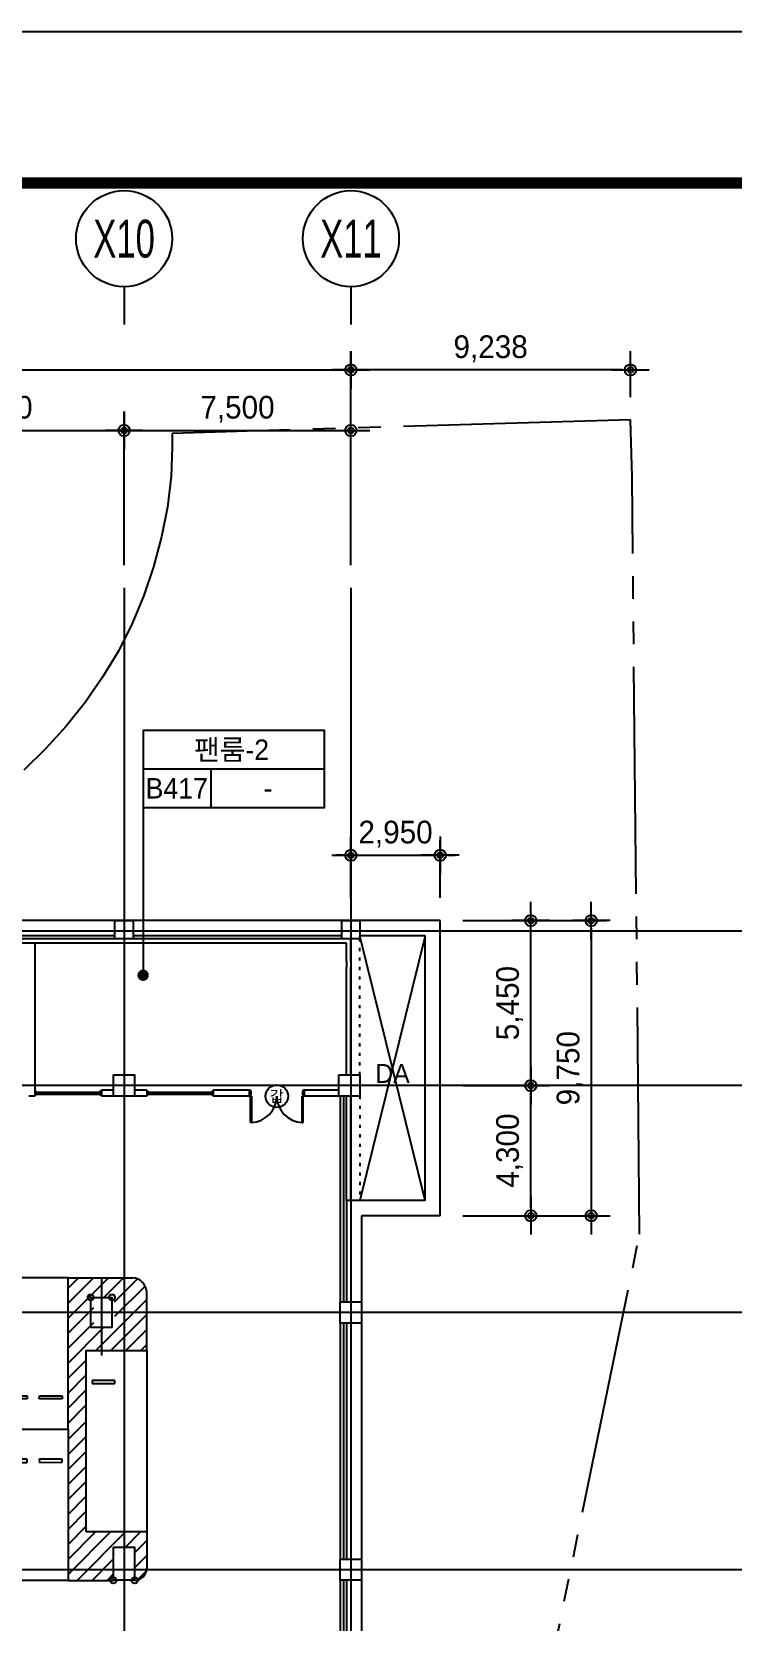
# Model space of a CAD drawing. Header units: metres. Extents: x 630750 to 860239, y 578133 to 726633.
# Drawn here: x 759954 to 783110, y 674109 to 726633 of the extents above; entities that cross this region are included whole.
import ezdxf
from ezdxf.enums import TextEntityAlignment as Align

# ---------------------------------------------------------------- set-up
doc = ezdxf.new("R2010")
doc.units = ezdxf.units.M
doc.header["$LTSCALE"] = 300
for name, pattern in [('HIDDEN-1', [1.4, 0.35, -0.7, 0.35]), ('SITE$0$ACAD$0$DASHED', [19.05, 12.7, -6.35]), ('SITE$0$PROPERTY', [37.5, 25, -2.5, 2.5, -2.5, 2.5, -2.5])]:
    doc.linetypes.add(name, pattern=pattern)
doc.layers.get('Defpoints').update_dxf_attribs({"color": 8})
for name, color, linetype in [('001dmp-FORM', 7, 'Continuous'), ('A-CEN-1', 1, 'Continuous'), ('A-CON', 2, 'Continuous'), ('A-DIM', 7, 'Continuous'), ('A-DOR', 4, 'Continuous'), ('A-GRID-DIMS', 14, 'Continuous'), ('A-HAT-1', 9, 'Continuous'), ('A-HAT-2', 8, 'Continuous'), ('A-ROM', 7, 'Continuous'), ('A-TXT-S', 3, 'Continuous'), ('A-WAL-BLK', 3, 'Continuous'), ('A-WALL-CONC', 2, 'Continuous'), ('A-WIN-GLASS', 4, 'Continuous'), ('A-코너가드', 7, 'Continuous'), ('DIM', 7, 'Continuous'), ('PAK', 8, 'Continuous'), ('PARK-SOL', 251, 'Continuous'), ('SITE$0$C-PROP', 72, 'SITE$0$ACAD$0$DASHED'), ('블럭', 7, 'Continuous')]:
    doc.layers.add(name, color=color, linetype=linetype)
doc.styles.add('TEXT', font='')
doc.styles.add('TEXT(돋음)', font='')
doc.styles.add('돋움', font='')
doc.styles.get('TEXT').set_extended_font_data('DotumChe')
doc.styles.get('TEXT(돋음)').set_extended_font_data('Dotum')
doc.styles.get('돋움').set_extended_font_data('Dotum')
doc.dimstyles.new('DIM250', dxfattribs={"dimscale": 250, "dimtxt": 3, "dimasz": 1, "dimexe": 2, "dimexo": 3, "dimgap": 1, "dimtad": 1, "dimdec": 0, "dimzin": 0, "dimdsep": 46, "dimlunit": 6, "dimtxsty": 'TEXT(돋음)', "dimblk": 'Z_DOT', "dimcen": 2.5, "dimdle": 2, "dimclrd": 256, "dimclre": 256, "dimclrt": 3, "dimadec": 0, "dimazin": 0, "dimtfac": 1, "dimtdec": 0, "dimtix": 1, "dimtmove": 2, "dimatfit": 3, "dimldrblk": 'Z_DOT', "dimfxl": 1, "dimtolj": 1, "dimtzin": 0, "dimarcsym": 0})

# ---------------------------------------------------------------- blocks, each defined once
blk = doc.blocks.new('sym-rom')
at = {"color": 0, "linetype": 'ByBlock'}
for p, q in [((0, 5.1), (24, 5.1)), ((9, 0), (9, 5.1))]:
    blk.add_line(p, q, dxfattribs=at)
blk.add_lwpolyline([(0, 0), (24, 0), (24, 10.2), (0, 10.2)], close=True, dxfattribs=at)
blk = doc.blocks.new('*U29')
blk.add_line((0, 5), (0, 0))
blk.add_circle((0, 11.35), 6.35)
at = {"color": 3, "style": '돋움'}
blk.add_attdef('NO', text='', height=5, dxfattribs=at).set_placement((0, 11.35), align=Align.MIDDLE_CENTER)
blk = doc.blocks.new('351')
at = {"ltscale": 5}
for points in [[(1383106, 4240352), (1378268, 4241613), (1378848, 4243839), (1383686, 4242578), (1383106, 4240352)], [(1379765, 4243393), (1379576, 4242667)], [(1379862, 4243368), (1379765, 4243393)], [(1379862, 4243368), (1379765, 4243393)], [(1379673, 4242642), (1379862, 4243368)], [(1379576, 4242667), (1379673, 4242642)], [(1379475, 4242280), (1379286, 4241555)], [(1379383, 4241529), (1379572, 4242255)], [(1379572, 4242255), (1379475, 4242280)], [(1379286, 4241555), (1379383, 4241529)]]:
    blk.add_lwpolyline(points, dxfattribs=at)
for points in [[(1379765, 4243393), (1379576, 4242667)], [(1379673, 4242642), (1379862, 4243368)], [(1379576, 4242667), (1379673, 4242642)], [(1379475, 4242280), (1379286, 4241555)], [(1379383, 4241529), (1379572, 4242255)], [(1379572, 4242255), (1379475, 4242280)], [(1379286, 4241555), (1379383, 4241529)]]:
    blk.add_lwpolyline(points)
blk = doc.blocks.new('PAR-3')
at = {"ltscale": 5}
for points in [[(0, 0), (0, 6000), (2000, 6000), (2000, 0), (0, 0)], [(200, 5000), (200, 4900)], [(950, 5000), (200, 5000)], [(200, 4900), (950, 4900)], [(950, 4900), (950, 5000)]]:
    blk.add_lwpolyline(points, dxfattribs=at)
for points in [[(950, 5000), (200, 5000)], [(200, 5000), (200, 4900)], [(200, 4900), (950, 4900)], [(950, 4900), (950, 5000)]]:
    blk.add_lwpolyline(points)
blk = doc.blocks.new('Z_DOT')
at = {"layer": 'DIM', "color": 7}
for p, q in [((0, -2.5), (0, 2.5)), ((-2.5, 0), (2.5, 0))]:
    blk.add_line(p, q, dxfattribs=at)
for radius in [0.75, 0.375]:
    blk.add_circle((0, 0), radius, dxfattribs=at)
blk = doc.blocks.new('*D56')
at = {"layer": 'A-DIM', "lineweight": -2, "transparency": 16777216}
for p, q in [((770504, 698010), (770504, 699919)), ((773455, 698010), (773455, 699919)), ((770254, 699419), (770004, 699419)), ((770504, 699419), (773455, 699419)), ((773705, 699419), (773955, 699419))]:
    blk.add_line(p, q, dxfattribs=at)
at = {"layer": 'Defpoints', "color": 0, "transparency": 16777216}
for p in [(773455, 699419), (770504, 697260), (773455, 697260)]:
    blk.add_point(p, dxfattribs=at)
at = {"layer": 'A-DIM', "lineweight": -2, "transparency": 16777216, "xscale": 250, "yscale": 250, "zscale": 250}
blk.add_blockref('Z_DOT', (770504, 699419), dxfattribs=at)
at = {"layer": 'A-DIM', "lineweight": -2, "transparency": 16777216, "xscale": 250, "yscale": 250, "zscale": 250, "rotation": 180}
blk.add_blockref('Z_DOT', (773455, 699419), dxfattribs=at)
at = {"layer": 'A-DIM', "color": 3, "transparency": 16777216, "insert": (771980, 700117), "char_height": 750, "attachment_point": 5, "style": 'TEXT(돋음)'}
blk.add_mtext('\\A1;2,950', dxfattribs=at)
blk = doc.blocks.new('*D57')
at = {"layer": 'A-DIM', "lineweight": -2, "transparency": 16777216}
for p, q in [((774204, 697260), (776950, 697260)), ((776450, 692060), (776450, 697010)), ((774205, 691810), (776950, 691810))]:
    blk.add_line(p, q, dxfattribs=at)
at = {"layer": 'Defpoints', "color": 0, "transparency": 16777216}
for p in [(773454, 697260), (776450, 697260), (773455, 691810)]:
    blk.add_point(p, dxfattribs=at)
at = {"layer": 'A-DIM', "lineweight": -2, "transparency": 16777216, "xscale": 250, "yscale": 250, "zscale": 250}
for p, rotation in [((776450, 697260), 90), ((776450, 691810), 270)]:
    blk.add_blockref('Z_DOT', p, dxfattribs=dict(at, rotation=rotation))
at = {"layer": 'A-DIM', "color": 3, "transparency": 16777216, "insert": (775752, 694535), "char_height": 750, "attachment_point": 5, "rotation": 90, "style": 'TEXT(돋음)'}
blk.add_mtext('\\A1;5,450', dxfattribs=at)
blk = doc.blocks.new('*D62')
at = {"layer": 'A-DIM', "lineweight": -2, "transparency": 16777216}
for p, q in [((679504, 709009), (679504, 715959)), ((770504, 709009), (770504, 715959)), ((679754, 715459), (770254, 715459))]:
    blk.add_line(p, q, dxfattribs=at)
at = {"layer": 'Defpoints', "color": 0, "transparency": 16777216}
for p in [(770504, 715459), (679504, 708259), (770504, 708259)]:
    blk.add_point(p, dxfattribs=at)
at = {"layer": 'A-DIM', "lineweight": -2, "transparency": 16777216, "xscale": 250, "yscale": 250, "zscale": 250, "rotation": 180}
blk.add_blockref('Z_DOT', (679504, 715459), dxfattribs=at)
at = {"layer": 'A-DIM', "lineweight": -2, "transparency": 16777216, "xscale": 250, "yscale": 250, "zscale": 250}
blk.add_blockref('Z_DOT', (770504, 715459), dxfattribs=at)
at = {"layer": 'A-DIM', "color": 3, "transparency": 16777216, "insert": (725004, 716157), "char_height": 750, "attachment_point": 5, "style": 'TEXT(돋음)'}
blk.add_mtext('\\A1;91,000', dxfattribs=at)
blk = doc.blocks.new('*D69')
at = {"layer": 'A-DIM', "lineweight": -2, "transparency": 16777216}
for p, q in [((754504, 709009), (754504, 713959)), ((763004, 709009), (763004, 713959)), ((754754, 713459), (762754, 713459))]:
    blk.add_line(p, q, dxfattribs=at)
at = {"layer": 'Defpoints', "color": 0, "transparency": 16777216}
for p in [(763004, 713459), (754504, 708259), (763004, 708259)]:
    blk.add_point(p, dxfattribs=at)
at = {"layer": 'A-DIM', "lineweight": -2, "transparency": 16777216, "xscale": 250, "yscale": 250, "zscale": 250, "rotation": 180}
blk.add_blockref('Z_DOT', (754504, 713459), dxfattribs=at)
at = {"layer": 'A-DIM', "lineweight": -2, "transparency": 16777216, "xscale": 250, "yscale": 250, "zscale": 250}
blk.add_blockref('Z_DOT', (763004, 713459), dxfattribs=at)
at = {"layer": 'A-DIM', "color": 3, "transparency": 16777216, "insert": (758754, 714157), "char_height": 750, "attachment_point": 5, "style": 'TEXT(돋음)'}
blk.add_mtext('\\A1;8,500', dxfattribs=at)
blk = doc.blocks.new('*D71')
at = {"layer": 'A-DIM', "lineweight": -2, "transparency": 16777216}
for p, q in [((763004, 709009), (763004, 713959)), ((770504, 709009), (770504, 713959)), ((763254, 713459), (770254, 713459))]:
    blk.add_line(p, q, dxfattribs=at)
at = {"layer": 'Defpoints', "color": 0, "transparency": 16777216}
for p in [(770504, 713459), (763004, 708259), (770504, 708259)]:
    blk.add_point(p, dxfattribs=at)
at = {"layer": 'A-DIM', "lineweight": -2, "transparency": 16777216, "xscale": 250, "yscale": 250, "zscale": 250, "rotation": 180}
blk.add_blockref('Z_DOT', (763004, 713459), dxfattribs=at)
at = {"layer": 'A-DIM', "lineweight": -2, "transparency": 16777216, "xscale": 250, "yscale": 250, "zscale": 250}
blk.add_blockref('Z_DOT', (770504, 713459), dxfattribs=at)
at = {"layer": 'A-DIM', "color": 3, "transparency": 16777216, "insert": (766754, 714157), "char_height": 750, "attachment_point": 5, "style": 'TEXT(돋음)'}
blk.add_mtext('\\A1;7,500', dxfattribs=at)
blk = doc.blocks.new('*D91')
at = {"layer": 'A-DIM', "lineweight": -2, "transparency": 16777216}
for p, q in [((770504, 709009), (770504, 715959)), ((779742, 714558), (779742, 715959)), ((779492, 715459), (770754, 715459))]:
    blk.add_line(p, q, dxfattribs=at)
at = {"layer": 'Defpoints', "color": 0, "transparency": 16777216}
for p in [(770504, 715459), (779742, 713808), (770504, 708259)]:
    blk.add_point(p, dxfattribs=at)
at = {"layer": 'A-DIM', "lineweight": -2, "transparency": 16777216, "xscale": 250, "yscale": 250, "zscale": 250, "rotation": 180}
blk.add_blockref('Z_DOT', (770504, 715459), dxfattribs=at)
at = {"layer": 'A-DIM', "lineweight": -2, "transparency": 16777216, "xscale": 250, "yscale": 250, "zscale": 250}
blk.add_blockref('Z_DOT', (779742, 715459), dxfattribs=at)
at = {"layer": 'A-DIM', "color": 3, "transparency": 16777216, "insert": (775123, 716157), "char_height": 750, "attachment_point": 5, "style": 'TEXT(돋음)'}
blk.add_mtext('\\A1;9,238', dxfattribs=at)
blk = doc.blocks.new('*D32')
at = {"layer": 'A-DIM', "lineweight": -2, "transparency": 16777216}
for p, q in [((774205, 691810), (776950, 691810)), ((776450, 687760), (776450, 691560)), ((774205, 687510), (776950, 687510))]:
    blk.add_line(p, q, dxfattribs=at)
at = {"layer": 'Defpoints', "color": 0, "transparency": 16777216}
for p in [(773455, 691810), (776450, 691810), (773455, 687510)]:
    blk.add_point(p, dxfattribs=at)
at = {"layer": 'A-DIM', "lineweight": -2, "transparency": 16777216, "xscale": 250, "yscale": 250, "zscale": 250}
for p, rotation in [((776450, 691810), 90), ((776450, 687510), 270)]:
    blk.add_blockref('Z_DOT', p, dxfattribs=dict(at, rotation=rotation))
at = {"layer": 'A-DIM', "color": 3, "transparency": 16777216, "insert": (775752, 689660), "char_height": 750, "attachment_point": 5, "rotation": 90, "style": 'TEXT(돋음)'}
blk.add_mtext('\\A1;4,300', dxfattribs=at)
blk = doc.blocks.new('*D33')
at = {"layer": 'A-DIM', "lineweight": -2, "transparency": 16777216}
for p, q in [((774205, 697260), (778950, 697260)), ((778450, 697010), (778450, 687760)), ((774204, 687510), (778950, 687510))]:
    blk.add_line(p, q, dxfattribs=at)
at = {"layer": 'Defpoints', "color": 0, "transparency": 16777216}
for p in [(773455, 697260), (773454, 687510), (778450, 687510)]:
    blk.add_point(p, dxfattribs=at)
at = {"layer": 'A-DIM', "lineweight": -2, "transparency": 16777216, "xscale": 250, "yscale": 250, "zscale": 250}
for p, rotation in [((778450, 697260), 90), ((778450, 687510), 270)]:
    blk.add_blockref('Z_DOT', p, dxfattribs=dict(at, rotation=rotation))
at = {"layer": 'A-DIM', "color": 3, "transparency": 16777216, "insert": (777752, 692385), "char_height": 750, "attachment_point": 5, "rotation": 90, "style": 'TEXT(돋음)'}
blk.add_mtext('\\A1;9,750', dxfattribs=at)
blk = doc.blocks.new('xref-sheet(건축)')
at = {"layer": '001dmp-FORM', "color": 30}
blk.add_lwpolyline([(8410, 5940), (0, 5940), (0, 0), (8410, 0)], close=True, dxfattribs=at)
at = {"layer": '001dmp-FORM', "const_width": 15}
blk.add_lwpolyline([(300, 200), (300, 5740), (8210, 5740), (8210, 200)], close=True, dxfattribs=at)

msp = doc.modelspace()

# ---------------------------------------------------------------- linework, layer by layer
at = {"layer": 'A-CEN-1', "linetype": 'Continuous'}
for p, q in [((763004.4, 708258.8), (763004.4, 599232.8)), ((770504.4, 708258.8), (770504.4, 599232.8)), ((796986.4, 696910.2), (657202.6, 696910.2)), ((796986.4, 691810.2), (657202.6, 691810.2)), ((762254.4, 685460.5), (762254.4, 682893.8)), ((796986.4, 684310.2), (657202.6, 684310.2)), ((796986.4, 675810.2), (657202.6, 675810.2))]:
    msp.add_line(p, q, dxfattribs=at)
at = {"layer": 'A-CON'}
for points in [[(762704.4, 697260.2), (763304.4, 697260.2), (763304.4, 696660.2), (762704.4, 696660.2)], [(770204.4, 697260.2), (770804.4, 697260.2), (770804.4, 696660.2), (770204.4, 696660.2)], [(762654.4, 692160.2), (763354.4, 692160.2), (763354.4, 691460.2), (762654.4, 691460.2)], [(770104.4, 692160.2), (770804.4, 692160.2), (770804.4, 691460.2), (770104.4, 691460.2)], [(761904.4, 684810.2), (762604.4, 684810.2), (762604.4, 683810.2), (761904.4, 683810.2)], [(770154.4, 684660.2), (770854.4, 684660.2), (770854.4, 683960.2), (770154.4, 683960.2)], [(762654.4, 676560.2), (763354.4, 676560.2), (763354.4, 675460.2), (762654.4, 675460.2)], [(770154.4, 676160.2), (770854.4, 676160.2), (770854.4, 675460.2), (770154.4, 675460.2)]]:
    msp.add_lwpolyline(points, close=True, dxfattribs=at)
at = {"layer": 'A-DOR'}
for p, q in [((767184.4, 690590.7), (767184.4, 691460.2)), ((767214.4, 690590.7), (767214.4, 691460.2)), ((768894.4, 690590.7), (768894.4, 691460.2)), ((768924.4, 690590.7), (768924.4, 691460.2)), ((767214.4, 690590.7), (767184.4, 690590.7)), ((768894.4, 690590.7), (768924.4, 690590.7))]:
    msp.add_line(p, q, dxfattribs=at)
for points in [[(767154.4, 691460.2), (767154.4, 691660.2), (767184.4, 691660.2), (767184.4, 691615.2), (767199.4, 691615.2), (767199.4, 691505.2), (767184.4, 691505.2), (767184.4, 691460.2)], [(768954.4, 691460.2), (768954.4, 691660.2), (768924.4, 691660.2), (768924.4, 691615.2), (768909.4, 691615.2), (768909.4, 691505.2), (768924.4, 691505.2), (768924.4, 691460.2)]]:
    msp.add_lwpolyline(points, close=True, dxfattribs=at)
for points in [[(767214.4, 691460.2), (767214.4, 690590.7)], [(768894.4, 691460.2), (768894.4, 690590.7)]]:
    msp.add_lwpolyline(points, dxfattribs=at)
for centre, start, end in [((767184.4, 691460.2), 271.97417, 0.00001), ((768924.4, 691460.2), 179.99999, 268.02583)]:
    msp.add_arc(centre, 870, start, end, dxfattribs=at)
at = {"layer": 'A-HAT-1', "color": 8, "linetype": 'Continuous'}
for p, q in [((772954.4, 696760.2), (770804.4, 688010.2)), ((772954.4, 688010.2), (770804.4, 696760.2))]:
    msp.add_line(p, q, dxfattribs=at)
at = {"layer": 'A-HAT-1', "color": 8, "linetype": 'HIDDEN-1'}
for p, q in [((770804.4, 692160.2), (770804.4, 696760.2)), ((770804.4, 691460.2), (770804.4, 688010.2))]:
    msp.add_line(p, q, dxfattribs=at)
at = {"layer": 'A-HAT-2'}
for p, q in [((761154.4, 685459.5), (763281.9, 685460.2)), ((763754.4, 683060.2), (763754.4, 684961.1)), ((763754.4, 677060.2), (763754.4, 675859.5)), ((761154.4, 675459.5), (762654.4, 675459.5))]:
    msp.add_line(p, q, dxfattribs=at)
for centre, radius, start, end in [((763254.4, 684961.1), 500, 0.00001, 86.84585), ((763354.4, 675859.5), 400, 270.00001, 0.00001)]:
    msp.add_arc(centre, radius, start, end, dxfattribs=at)
at = {"layer": 'A-ROM', "color": 7}
msp.add_line((763635.7, 700996.1), (763635.7, 695456.4), dxfattribs=at)
at = {"layer": 'A-ROM', "color": 7, "const_width": 187.5}
msp.add_lwpolyline([(763542, 695456.4, -1), (763729.5, 695456.4, -1)], format="xyb", close=True, dxfattribs=at)
at = {"layer": 'A-WAL-BLK'}
for p, q in [((770504.4, 696660.2), (713004.4, 696660.2)), ((770354.4, 696510.2), (713254.4, 696510.2)), ((760054.4, 696510.2), (760054.4, 691460.2)), ((770354.4, 695910.2), (770354.4, 696510.2)), ((770504.4, 695910.2), (770504.4, 696660.2)), ((770354.4, 692160.2), (770354.4, 695710.2)), ((770504.4, 692160.2), (770504.4, 695710.2)), ((760054.4, 691460.2), (759854.4, 691460.2)), ((762654.4, 691660.2), (762254.4, 691660.2)), ((762254.4, 691660.2), (762254.4, 691460.2)), ((762654.4, 691460.2), (762254.4, 691460.2)), ((763754.4, 691660.2), (763354.4, 691660.2)), ((763754.4, 691460.2), (763354.4, 691460.2)), ((763754.4, 691660.2), (763754.4, 691460.2)), ((765954.4, 691660.2), (765954.4, 691460.2)), ((767154.4, 691660.2), (765954.4, 691660.2)), ((767154.4, 691460.2), (765954.4, 691460.2)), ((767154.4, 691660.2), (767154.4, 691460.2)), ((768954.4, 691660.2), (768954.4, 691460.2)), ((770104.4, 691660.2), (768954.4, 691660.2)), ((770104.4, 691460.2), (768954.4, 691460.2)), ((770154.4, 691460.2), (770154.4, 684660.2)), ((770254.4, 691460.2), (770254.4, 684660.2)), ((770354.4, 688010.2), (770354.4, 691460.2)), ((770504.4, 688010.2), (770504.4, 691460.2)), ((770154.4, 683960.2), (770154.4, 676160.2)), ((770254.4, 683960.2), (770254.4, 676160.2)), ((770154.4, 675460.2), (770154.4, 669560.2)), ((770254.4, 675460.2), (770254.4, 669560.2))]:
    msp.add_line(p, q, dxfattribs=at)
at = {"layer": 'A-WALL-CONC'}
for p, q in [((773454.4, 697260.2), (770804.4, 697260.2)), ((773454.4, 687510.2), (773454.4, 697260.2)), ((762704.4, 696760.2), (754804.4, 696760.2)), ((770204.4, 696760.2), (763304.4, 696760.2)), ((772954.4, 696760.2), (770804.4, 696760.2)), ((772954.4, 688010.2), (772954.4, 696760.2)), ((770354.4, 695910.2), (770354.4, 695710.2)), ((770354.4, 695910.2), (770354.4, 695710.2)), ((770354.4, 695910.2), (770354.4, 695710.2)), ((770354.4, 695910.2), (770354.4, 695710.2)), ((770354.4, 695910.2), (770354.4, 695710.2)), ((770354.4, 688010.2), (770354.4, 684660.2)), ((772954.4, 688010.2), (770354.4, 688010.2)), ((770854.4, 687510.2), (770854.4, 609960.2)), ((773454.4, 687510.2), (770854.4, 687510.2)), ((770354.4, 683960.2), (770354.4, 676160.2)), ((770354.4, 675460.2), (770354.4, 669560.2))]:
    msp.add_line(p, q, dxfattribs=at)
msp.add_lwpolyline([(770804.4, 697260.2), (680954.4, 697260.2), (680954.4, 664910.2), (679154.4, 664910.2), (679154.4, 656860.2)], dxfattribs=at)
at = {"layer": 'A-WIN-GLASS'}
for p, q in [((760104.4, 691620.2), (760054.4, 691620.2)), ((760054.4, 691500.2), (760104.4, 691500.2)), ((760054.6, 691620.2), (760054.6, 691500.2)), ((760104.4, 691500.2), (760104.4, 691620.2)), ((760104.4, 691595.2), (762204.4, 691595.2)), ((760104.4, 691525.2), (762204.4, 691525.2)), ((762204.4, 691620.2), (762204.4, 691500.2)), ((762254.4, 691620.2), (762204.4, 691620.2)), ((762204.4, 691500.2), (762254.4, 691500.2)), ((762254.4, 691500.2), (762254.4, 691620.2)), ((763804.4, 691620.2), (763754.4, 691620.2)), ((763754.4, 691620.2), (763754.4, 691500.2)), ((763754.4, 691500.2), (763804.4, 691500.2)), ((763804.4, 691500.2), (763804.4, 691620.2)), ((763804.4, 691595.2), (765904.4, 691595.2)), ((763804.4, 691525.2), (765904.4, 691525.2)), ((765954.4, 691620.2), (765904.4, 691620.2)), ((765904.4, 691620.2), (765904.4, 691500.2)), ((765904.4, 691500.2), (765954.4, 691500.2)), ((765954.4, 691500.2), (765954.4, 691620.2))]:
    msp.add_line(p, q, dxfattribs=at)
at = {"layer": 'A-코너가드'}
for centre in [(761904.4, 684810.2), (762604.4, 684810.2), (762654.4, 675459.5), (763354.4, 675459.5)]:
    msp.add_circle(centre, 100, dxfattribs=at)
at = {"layer": 'DIM'}
msp.add_lwpolyline([(779801, 711927.7, 0, 250, 0), (780834.5, 711927.7, 0, 0, 0), (782908.2, 711927.7, 0, 0, 0), (782908.2, 711927.7, 0, 0, 0)], format="xyseb", dxfattribs=at)
at = {"layer": 'PARK-SOL'}
for p, q in [((761154.5, 684120.8), (762494, 685460.2)), ((761154.5, 684615.8), (761999, 685460.2)), ((761154.5, 685110.7), (761504, 685460.2)), ((762338.9, 684810.2), (762989, 685460.2)), ((762683.9, 684660.2), (763446.5, 685422.8)), ((762704.5, 684185.9), (763702.3, 685183.6)), ((761154.5, 683625.8), (762004.5, 684475.8)), ((762073.9, 683060.2), (763754.5, 684740.9)), ((761154.5, 683130.8), (762004.5, 683980.8)), ((761154.5, 683130.8), (762004.5, 683980.8)), ((762568.8, 683060.2), (763754.5, 684245.9)), ((761154.5, 682635.9), (762328.9, 683810.2)), ((763063.8, 683060.2), (763754.5, 683750.9)), ((763558.8, 683060.2), (763754.5, 683256)), ((761154.5, 682140.9), (761754.5, 682740.9)), ((761154.5, 681645.9), (761754.5, 682245.9)), ((761154.5, 681150.9), (761754.5, 681750.9)), ((761154.5, 680656), (761754.5, 681256)), ((761154.5, 680110.7), (761754.5, 680710.7)), ((761154.5, 679615.8), (761754.5, 680215.8)), ((761154.5, 679120.8), (761754.5, 679720.8)), ((761154.5, 678625.8), (761754.5, 679225.8)), ((761154.5, 678130.8), (761754.5, 678730.8)), ((761154.5, 677635.9), (761754.5, 678235.9)), ((761154.5, 677140.9), (761754.5, 677740.9)), ((761154.5, 676645.9), (761754.5, 677245.9)), ((761154.5, 675656), (762558.8, 677060.2)), ((761154.5, 676150.9), (762063.8, 677060.2)), ((761453, 675459.5), (763053.8, 677060.2)), ((763048.7, 676560.2), (763548.7, 677060.2)), ((763354.5, 676371), (763754.5, 676771)), ((761948, 675459.5), (762654.5, 676166)), ((763354.5, 675876.1), (763754.5, 676276.1)), ((762443, 675459.5), (762654.5, 675671)), ((762937.9, 675459.5), (762938.7, 675460.2)), ((763442.8, 675469.4), (763744.5, 675771.1))]:
    msp.add_line(p, q, dxfattribs=at)
at = {"layer": 'SITE$0$C-PROP', "color": 9, "linetype": 'SITE$0$PROPERTY'}
msp.add_lwpolyline([(775900.4, 666689.2), (780047, 686894.3), (779801, 711927.7), (779742.5, 713808.5), (764598.3, 713360.1), (764595.8, 712910.9), (764567.3, 711936), (764444.8, 710927.4), (764245.7, 709942.3), (763983.4, 708955.8), (763660.2, 708009), (763270, 707082.8), (762819.6, 706164.8), (762291.9, 705301.9), (761722.4, 704472.9), (761091.9, 703683.6), (760412.9, 702940.7), (759692, 702231.6)], dxfattribs=at)
at = {"layer": '블럭', "color": 1}
msp.add_circle((768054.4, 691460.2), 375, dxfattribs=at)
msp.add_circle((768054.4, 691460.2), 375, dxfattribs=at)

# ---------------------------------------------------------------- block references
at = {"xscale": 24.99999135418329, "yscale": 24.99999133078381, "zscale": 24.99999133122849}
msp.add_blockref('xref-sheet(건축)', (630750, 578132.8), dxfattribs=at)
at = {"layer": 'A-GRID-DIMS'}
ref = msp.add_blockref('*U29', (763006.4, 716958.8), dxfattribs=dict(at, xscale=250, yscale=250, zscale=250))
ref.add_attrib('NO', 'X10', dxfattribs={"layer": '0', "color": 3, "height": 1250, "style": '돋움', "width": 0.7}).set_placement((763006.4, 719796.3), align=Align.MIDDLE_CENTER)
ref = msp.add_blockref('*U29', (770506.4, 716958.8), dxfattribs=dict(at, xscale=250, yscale=250, zscale=250))
ref.add_attrib('NO', 'X11', dxfattribs={"layer": '0', "color": 3, "height": 1250, "style": '돋움', "width": 0.7}).set_placement((770506.4, 719796.3), align=Align.MIDDLE_CENTER)
at = {"layer": 'A-ROM', "color": 7, "xscale": 250, "yscale": 250, "zscale": 250}
msp.add_blockref('sym-rom', (763635.7, 700996.1), dxfattribs=at)
at = {"layer": 'PAK', "ltscale": 5, "xscale": -1, "rotation": 255.3897951536296}
msp.add_blockref('351', (-3693259.8, 416670.8), dxfattribs=at)
at = {"layer": 'PAK', "ltscale": 5}
for name, p, rotation in [('PAR-3', (761754.4, 677060.2), 6.05645680309722e-06), ('351', (-3693259.8, 944247.2), 284.6102176097079)]:
    msp.add_blockref(name, p, dxfattribs=dict(at, rotation=rotation))

# ---------------------------------------------------------------- texts
at = {"layer": 'A-ROM', "color": 3, "style": '돋움'}
for s, p in [('팬룸-2', (766560.3, 702908.6)), ('B417', (764747.8, 701633.6)), ('-', (767760.7, 701633.6))]:
    msp.add_text(s, height=675, dxfattribs=at).set_placement(p, align=Align.MIDDLE_CENTER)
at = {"layer": 'A-TXT-S', "color": 3, "style": '돋움'}
msp.add_text('DA', height=625, dxfattribs=at).set_placement((771879.5, 692210.2, 0), align=Align.MIDDLE_CENTER)
at = {"layer": '블럭', "style": 'TEXT'}
msp.add_text('갑', height=375, dxfattribs=at).set_placement((768054.4, 691460.2), align=Align.MIDDLE_CENTER)

# ---------------------------------------------------------------- dimensions: what is measured, and where the dimension line sits
at = {"layer": 'A-DIM'}
for base, p1, p2, picture, middle in [((770504.4, 715458.8), (679504.4, 708258.8), (770504.4, 708258.8), '*D62', (725004.4, 716156.6)), ((763004.4, 713458.8), (754504.4, 708258.8), (763004.4, 708258.8), '*D69', (758754.4, 714156.6)), ((770504.4, 713458.8), (763004.4, 708258.8), (770504.4, 708258.8), '*D71', (766754.4, 714156.6)), ((773454.6, 699419.2), (770504.4, 697260.2), (773454.6, 697260.2), '*D56', (771979.5, 700117))]:
    dim = msp.add_linear_dim(base=base, p1=p1, p2=p2, dimstyle='DIM250', dxfattribs=at)
    dim.commit()
    dim.dimension.update_dxf_attribs({"geometry": picture, "text_midpoint": middle})
for base, p1, p2, angle, picture, middle in [((770504.4, 715458.8), (779742.5, 713808.5), (770504.4, 708258.8), 180, '*D91', (775123.4, 716156.6)), ((776449.6, 697260.2), (773454.6, 691810.2), (773454.4, 697260.2), 90, '*D57', (775751.8, 694535.2)), ((778449.6, 687510.2), (773454.6, 697260.2), (773454.4, 687510.2), 90, '*D33', (777751.8, 692385.2)), ((776449.6, 691810.2), (773454.6, 687510.2), (773454.6, 691810.2), 90, '*D32', (775751.8, 689660.2))]:
    dim = msp.add_linear_dim(base=base, p1=p1, p2=p2, angle=angle, dimstyle='DIM250', dxfattribs=at)
    dim.commit()
    dim.dimension.update_dxf_attribs({"geometry": picture, "text_midpoint": middle})

doc.saveas('drawing.dxf')
